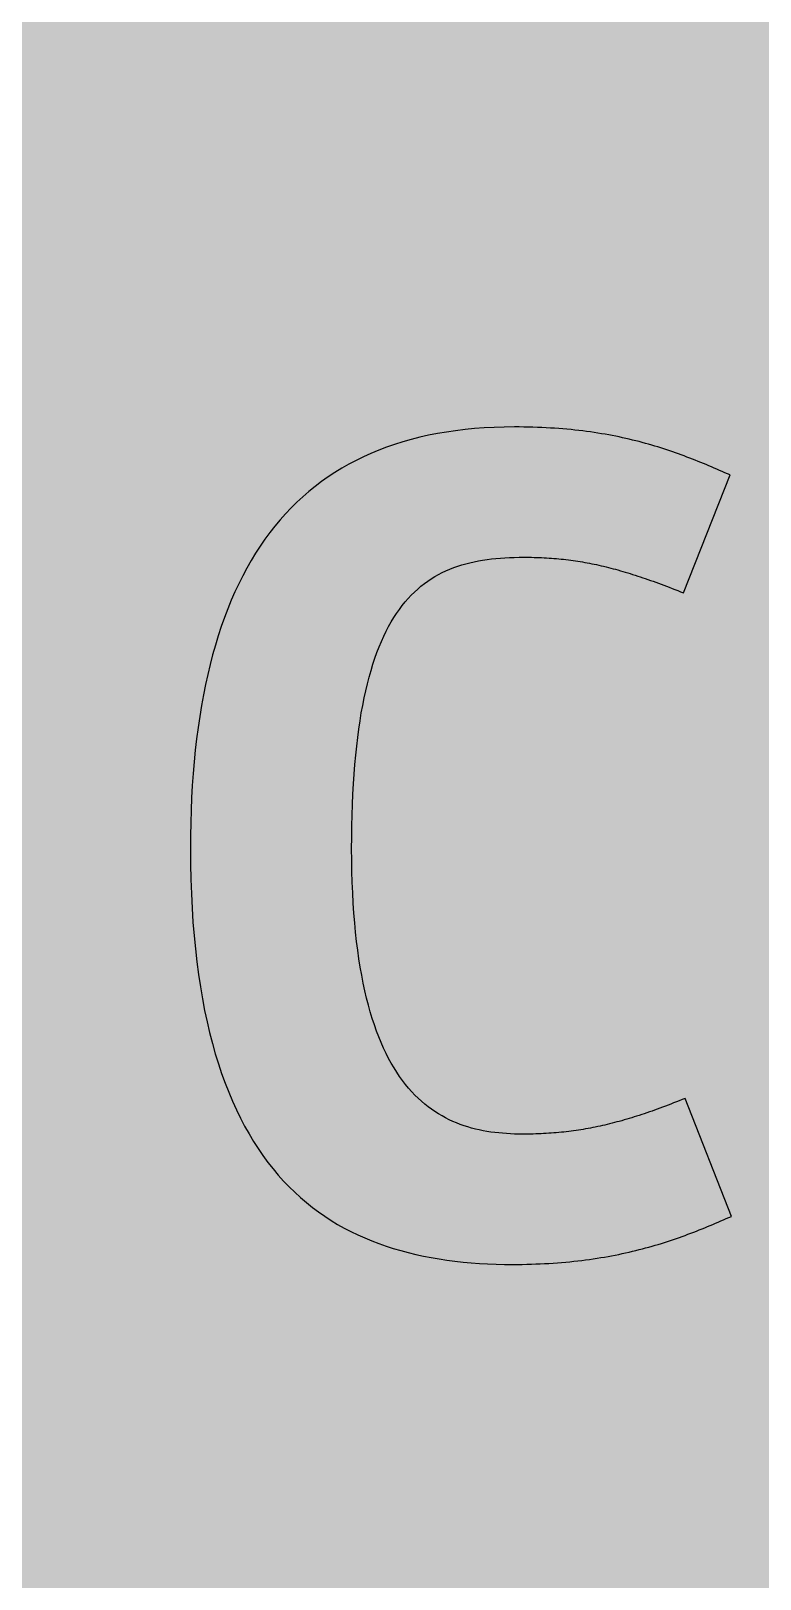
# Model space of a CAD drawing. Header units: millimetres. Extents: x 0 to 318, y 0 to 212.
# Drawn here: x 188.8 to 218.6, y 63.4 to 126.8 of the extents above; entities that cross this region are included whole.
import ezdxf

# ---------------------------------------------------------------- set-up
doc = ezdxf.new("R2010")
doc.units = ezdxf.units.MM

msp = doc.modelspace()

# ---------------------------------------------------------------- hatches: boundary and pattern name
for color, points in [(254, [(14.1633, 0.0536), (13.9878, 0.0533), (13.8125, 0.0559), (13.6373, 0.061), (13.462, 0.0686), (13.2893, 0.0787), (13.114, 0.0914), (12.9413, 0.1041), (12.7686, 0.1219), (12.5959, 0.1397), (12.4231, 0.16), (12.2504, 0.1829), (12.0777, 0.2057), (11.9075, 0.2337), (11.7373, 0.2616), (11.5672, 0.2921), (11.397, 0.3251), (11.2268, 0.3607), (11.0592, 0.3988), (10.8915, 0.4369), (10.7239, 0.4775), (10.5562, 0.5207), (10.3886, 0.5664), (10.2235, 0.6121), (10.0584, 0.6629), (9.8933, 0.7137), (9.7307, 0.7671), (9.5682, 0.8204), (9.4056, 0.8788), (9.2431, 0.9373), (9.083, 0.9982), (8.923, 1.0617), (8.763, 1.1252), (8.6055, 1.1938), (8.4455, 1.2624), (8.2906, 1.331), (8.1331, 1.4046), (7.9781, 1.4783), (7.8232, 1.5545), (7.6708, 1.6332), (7.5184, 1.7145), (7.366, 1.7958), (7.2161, 1.8796), (7.0663, 1.966), (6.919, 2.0523), (6.7716, 2.1438), (6.6243, 2.2352), (6.4795, 2.3266), (6.3348, 2.4232), (6.19, 2.5197), (6.0477, 2.6187), (5.908, 2.7178), (5.7683, 2.8194), (5.6286, 2.9235), (5.4915, 3.0302), (5.3543, 3.1369), (5.2197, 3.2461), (5.0851, 3.3579), (4.953, 3.4722), (4.8209, 3.5865), (4.6914, 3.7033), (4.5644, 3.8202), (4.4348, 3.9395), (4.3104, 4.0615), (4.1859, 4.1859), (4.0615, 4.3104), (3.9395, 4.4348), (3.8202, 4.5618), (3.7033, 4.6914), (3.5865, 4.8209), (3.4722, 4.953), (3.3579, 5.0851), (3.2487, 5.2197), (3.1369, 5.3543), (3.0302, 5.4915), (2.9235, 5.6286), (2.8194, 5.7683), (2.7178, 5.908), (2.6187, 6.0477), (2.5197, 6.19), (2.4232, 6.3348), (2.3266, 6.477), (2.2352, 6.6243), (2.1438, 6.7691), (2.0523, 6.9164), (1.966, 7.0663), (1.8796, 7.2161), (1.7958, 7.366), (1.7145, 7.5184), (1.6332, 7.6708), (1.5545, 7.8232), (1.4783, 7.9781), (1.4046, 8.1331), (1.331, 8.2906), (1.2598, 8.4455), (1.1913, 8.603), (1.1252, 8.763), (1.0592, 8.923), (0.9982, 9.083), (0.9373, 9.2431), (0.8763, 9.4056), (0.8204, 9.5682), (0.7645, 9.7307), (0.7112, 9.8933), (0.6604, 10.0584), (0.6121, 10.2235), (0.5639, 10.3911), (0.5207, 10.5562), (0.4775, 10.7239), (0.4343, 10.8915), (0.3962, 11.0592), (0.3607, 11.2268), (0.3251, 11.397), (0.2921, 11.5672), (0.2616, 11.7373), (0.2311, 11.9075), (0.2057, 12.0802), (0.1803, 12.2504), (0.1575, 12.4231), (0.1372, 12.5959), (0.1194, 12.7686), (0.1041, 12.9413), (0.0889, 13.1166), (0.0787, 13.2893), (0.0686, 13.4645), (0.061, 13.6373), (0.0559, 13.8125), (0.0508, 13.9878), (0.0508, 14.163), (0.0522, 197.6092), (0.0508, 197.7822), (0.0559, 197.9574), (0.061, 198.1327), (0.0686, 198.308), (0.0787, 198.4807), (0.0889, 198.6559), (0.1041, 198.8287), (0.1194, 199.0014), (0.1372, 199.1741), (0.1575, 199.3468), (0.1803, 199.5195), (0.2057, 199.6923), (0.2311, 199.8624), (0.2616, 200.0326), (0.2921, 200.2028), (0.3251, 200.373), (0.3607, 200.5432), (0.3962, 200.7108), (0.4343, 200.8784), (0.4775, 201.0461), (0.5207, 201.2137), (0.5639, 201.3814), (0.6121, 201.5465), (0.6604, 201.7116), (0.7112, 201.8767), (0.7645, 202.0392), (0.8204, 202.2018), (0.8763, 202.3643), (0.9373, 202.5269), (0.9982, 202.6869), (1.0592, 202.8469), (1.1252, 203.007), (1.1913, 203.1644), (1.2598, 203.3245), (1.331, 203.4794), (1.4046, 203.6369), (1.4783, 203.7918), (1.5545, 203.9468), (1.6332, 204.0992), (1.7145, 204.2516), (1.7958, 204.404), (1.8796, 204.5538), (1.966, 204.7037), (2.0523, 204.851), (2.1438, 204.9983), (2.2352, 205.1456), (2.3266, 205.2904), (2.4232, 205.4352), (2.5197, 205.58), (2.6187, 205.7222), (2.7178, 205.8619), (2.8194, 206.0016), (2.9235, 206.1413), (3.0302, 206.2785), (3.1369, 206.4156), (3.2487, 206.5503), (3.3579, 206.6849), (3.4722, 206.817), (3.5865, 206.949), (3.7033, 207.0786), (3.8202, 207.2056), (3.9395, 207.3351), (4.0615, 207.4596), (4.1859, 207.584), (4.3104, 207.7085), (4.4348, 207.8304), (4.5644, 207.9498), (4.6914, 208.0666), (4.8209, 208.1835), (4.953, 208.2978), (5.0851, 208.4121), (5.2197, 208.5213), (5.3543, 208.6331), (5.4915, 208.7397), (5.6286, 208.8464), (5.7683, 208.9506), (5.908, 209.0522), (6.0477, 209.1512), (6.19, 209.2503), (6.3348, 209.3468), (6.4795, 209.4433), (6.6243, 209.5348), (6.7716, 209.6262), (6.919, 209.7176), (7.0663, 209.804), (7.2161, 209.8904), (7.366, 209.9742), (7.5184, 210.0555), (7.6708, 210.1367), (7.8232, 210.2155), (7.9781, 210.2917), (8.1331, 210.3653), (8.2906, 210.439), (8.4455, 210.5101), (8.6055, 210.5787), (8.763, 210.6447), (8.923, 210.7108), (9.083, 210.7717), (9.2431, 210.8327), (9.4056, 210.8937), (9.5682, 210.9495), (9.7307, 211.0054), (9.8933, 211.0588), (10.0584, 211.1096), (10.2235, 211.1578), (10.3886, 211.2061), (10.5562, 211.2493), (10.7239, 211.2924), (10.8915, 211.3356), (11.0592, 211.3737), (11.2268, 211.4093), (11.397, 211.4448), (11.5672, 211.4779), (11.7373, 211.5083), (11.9075, 211.5388), (12.0777, 211.5642), (12.2504, 211.5896), (12.4231, 211.6125), (12.5959, 211.6328), (12.7686, 211.6506), (12.9413, 211.6658), (13.114, 211.6811), (13.2893, 211.6912), (13.462, 211.7014), (13.6373, 211.709), (13.8125, 211.7141), (13.9878, 211.7192), (14.163, 211.7192), (303.4411, 211.7203), (303.6164, 211.7192), (303.7891, 211.7141), (303.9643, 211.709), (304.1396, 211.7014), (304.3149, 211.6912), (304.4876, 211.6811), (304.6603, 211.6658), (304.8356, 211.6506), (305.0083, 211.6328), (305.181, 211.6125), (305.3512, 211.5896), (305.5239, 211.5642), (305.6941, 211.5388), (305.8668, 211.5083), (306.037, 211.4779), (306.2072, 211.4448), (306.3748, 211.4093), (306.545, 211.3737), (306.7126, 211.3356), (306.8803, 211.2924), (307.0479, 211.2493), (307.213, 211.2061), (307.3781, 211.1578), (307.5432, 211.1096), (307.7083, 211.0588), (307.8734, 211.0054), (308.036, 210.9495), (308.1985, 210.8937), (308.3611, 210.8327), (308.5211, 210.7717), (308.6811, 210.7108), (308.8411, 210.6447), (308.9986, 210.5787), (309.1561, 210.5101), (309.3136, 210.439), (309.4711, 210.3653), (309.626, 210.2917), (309.7784, 210.2155), (309.9333, 210.1367), (310.0857, 210.0555), (310.2381, 209.9742), (310.388, 209.8904), (310.5379, 209.804), (310.6852, 209.7176), (310.8325, 209.6262), (310.9798, 209.5348), (311.1246, 209.4433), (311.2694, 209.3468), (311.4116, 209.2503), (311.5539, 209.1512), (311.6961, 209.0522), (311.8358, 208.9506), (311.9755, 208.8464), (312.1127, 208.7397), (312.2473, 208.6331), (312.3844, 208.5213), (312.5165, 208.4121), (312.6511, 208.2978), (312.7807, 208.1835), (312.9128, 208.0666), (313.0398, 207.9498), (313.1668, 207.8304), (313.2938, 207.7085), (313.4182, 207.584), (313.5427, 207.4596), (313.6621, 207.3351), (313.784, 207.2056), (313.9008, 207.0786), (314.0177, 206.949), (314.132, 206.817), (314.2463, 206.6849), (314.3555, 206.5503), (314.4647, 206.4156), (314.5739, 206.2785), (314.6781, 206.1413), (314.7822, 206.0016), (314.8863, 205.8619), (314.9854, 205.7222), (315.0845, 205.58), (315.181, 205.4352), (315.275, 205.2904), (315.3689, 205.1456), (315.4604, 204.9983), (315.5493, 204.851), (315.6382, 204.7037), (315.7245, 204.5538), (315.8084, 204.404), (315.8896, 204.2516), (315.9684, 204.0992), (316.0471, 203.9468), (316.1233, 203.7918), (316.1995, 203.6369), (316.2706, 203.4794), (316.3418, 203.3245), (316.4103, 203.1644), (316.4764, 203.007), (316.5424, 202.8469), (316.6059, 202.6869), (316.6669, 202.5269), (316.7253, 202.3643), (316.7812, 202.2018), (316.8371, 202.0392), (316.8904, 201.8767), (316.9412, 201.7116), (316.9895, 201.5465), (317.0377, 201.3814), (317.0834, 201.2137), (317.1266, 201.0461), (317.1673, 200.8784), (317.2054, 200.7108), (317.2435, 200.5432), (317.2765, 200.373), (317.3095, 200.2028), (317.34, 200.0326), (317.3705, 199.8624), (317.3959, 199.6923), (317.4213, 199.5195), (317.4441, 199.3468), (317.4644, 199.1741), (317.4822, 199.0014), (317.4975, 198.8287), (317.5127, 198.6559), (317.5229, 198.4807), (317.533, 198.308), (317.5406, 198.1327), (317.5457, 197.9574), (317.5508, 197.7822), (317.5508, 197.6069), (317.5522, 14.1647), (317.5508, 13.9878), (317.5457, 13.8125), (317.5406, 13.6373), (317.533, 13.4645), (317.5229, 13.2893), (317.5127, 13.1166), (317.4975, 12.9413), (317.4822, 12.7686), (317.4644, 12.5959), (317.4441, 12.4231), (317.4213, 12.2504), (317.3959, 12.0802), (317.3705, 11.9075), (317.34, 11.7373), (317.3095, 11.5672), (317.2765, 11.397), (317.2435, 11.2268), (317.2054, 11.0592), (317.1673, 10.8915), (317.1266, 10.7239), (317.0834, 10.5562), (317.0377, 10.3911), (316.9895, 10.2235), (316.9412, 10.0584), (316.8904, 9.8933), (316.8371, 9.7307), (316.7812, 9.5682), (316.7253, 9.4056), (316.6669, 9.2431), (316.6059, 9.083), (316.5424, 8.923), (316.4764, 8.763), (316.4103, 8.603), (316.3418, 8.4455), (316.2706, 8.2906), (316.1995, 8.1331), (316.1233, 7.9781), (316.0471, 7.8232), (315.9684, 7.6708), (315.8896, 7.5184), (315.8084, 7.366), (315.7245, 7.2161), (315.6382, 7.0663), (315.5493, 6.9164), (315.4604, 6.7691), (315.3689, 6.6243), (315.275, 6.477), (315.181, 6.3348), (315.0845, 6.19), (314.9854, 6.0477), (314.8863, 5.908), (314.7822, 5.7683), (314.6781, 5.6286), (314.5739, 5.4915), (314.4647, 5.3543), (314.3555, 5.2197), (314.2463, 5.0851), (314.132, 4.953), (314.0177, 4.8209), (313.9008, 4.6914), (313.784, 4.5618), (313.6621, 4.4348), (313.5427, 4.3104), (313.4182, 4.1859), (313.2938, 4.0615), (313.1668, 3.9395), (313.0398, 3.8202), (312.9128, 3.7033), (312.7807, 3.5865), (312.6511, 3.4722), (312.5165, 3.3579), (312.3844, 3.2461), (312.2473, 3.1369), (312.1127, 3.0302), (311.9755, 2.9235), (311.8358, 2.8194), (311.6961, 2.7178), (311.5539, 2.6187), (311.4116, 2.5197), (311.2694, 2.4232), (311.1246, 2.3266), (310.9798, 2.2352), (310.8325, 2.1438), (310.6852, 2.0523), (310.5379, 1.966), (310.388, 1.8796), (310.2381, 1.7958), (310.0857, 1.7145), (309.9333, 1.6332), (309.7784, 1.5545), (309.626, 1.4783), (309.4711, 1.4046), (309.3136, 1.331), (309.1561, 1.2624), (308.9986, 1.1938), (308.8411, 1.1252), (308.6811, 1.0617), (308.5211, 0.9982), (308.3611, 0.9373), (308.1985, 0.8788), (308.036, 0.8204), (307.8734, 0.7671), (307.7083, 0.7137), (307.5432, 0.6629), (307.3781, 0.6121), (307.213, 0.5664), (307.0479, 0.5207), (306.8803, 0.4775), (306.7126, 0.4369), (306.545, 0.3988), (306.3748, 0.3607), (306.2072, 0.3251), (306.037, 0.2921), (305.8668, 0.2616), (305.6941, 0.2337), (305.5239, 0.2057), (305.3512, 0.1829), (305.181, 0.16), (305.0083, 0.1397), (304.8356, 0.1219), (304.6603, 0.1041), (304.4876, 0.0914), (304.3149, 0.0787), (304.1396, 0.0686), (303.9643, 0.061), (303.7891, 0.0559), (303.6164, 0.0533), (303.4411, 0.0533)]), (144, [(14.1633, 5.3453), (13.9344, 5.3467), (13.7084, 5.3543), (13.4849, 5.3696), (13.2613, 5.3899), (13.0378, 5.4153), (12.8194, 5.4458), (12.6009, 5.4813), (12.385, 5.522), (12.1717, 5.5702), (11.9583, 5.621), (11.7475, 5.6794), (11.5392, 5.7404), (11.3335, 5.8064), (11.1303, 5.8801), (10.9296, 5.9563), (10.729, 6.0376), (10.5334, 6.1239), (10.3378, 6.2128), (10.1473, 6.3094), (9.9593, 6.4084), (9.7714, 6.5126), (9.5885, 6.6218), (9.4082, 6.7335), (9.2304, 6.8504), (9.0576, 6.9698), (8.8849, 7.0968), (8.7173, 7.2238), (8.5522, 7.3584), (8.3896, 7.4955), (8.2321, 7.6352), (8.0772, 7.78), (7.9273, 7.9273), (7.7775, 8.0772), (7.6352, 8.2321), (7.493, 8.3922), (7.3558, 8.5522), (7.2238, 8.7173), (7.0942, 8.8875), (6.9698, 9.0576), (6.8504, 9.2329), (6.7335, 9.4107), (6.6192, 9.591), (6.5126, 9.7739), (6.4084, 9.9593), (6.3068, 10.1473), (6.2128, 10.3403), (6.1214, 10.5334), (6.035, 10.7315), (5.9538, 10.9296), (5.8776, 11.1303), (5.8064, 11.3335), (5.7404, 11.5418), (5.6769, 11.75), (5.621, 11.9583), (5.5677, 12.1717), (5.522, 12.385), (5.4813, 12.6009), (5.4432, 12.8194), (5.4127, 13.0404), (5.3873, 13.2613), (5.3696, 13.4849), (5.3543, 13.7084), (5.3467, 13.937), (5.3416, 14.163), (5.3439, 197.6092), (5.3467, 197.8355), (5.3543, 198.0616), (5.3696, 198.2851), (5.3873, 198.5086), (5.4127, 198.7321), (5.4432, 198.9506), (5.4813, 199.169), (5.522, 199.3849), (5.5677, 199.5983), (5.621, 199.8116), (5.6769, 200.0225), (5.7404, 200.2307), (5.8064, 200.4365), (5.8776, 200.6397), (5.9538, 200.8403), (6.035, 201.041), (6.1214, 201.2366), (6.2128, 201.4322), (6.3068, 201.6227), (6.4084, 201.8106), (6.5126, 201.9986), (6.6192, 202.1815), (6.7335, 202.3618), (6.8504, 202.5396), (6.9698, 202.7123), (7.0942, 202.885), (7.2238, 203.0527), (7.3558, 203.2178), (7.493, 203.3803), (7.6352, 203.5378), (7.7775, 203.6928), (7.9273, 203.8426), (8.0772, 203.9925), (8.2321, 204.1347), (8.3896, 204.277), (8.5522, 204.4141), (8.7173, 204.5462), (8.8849, 204.6757), (9.0576, 204.8002), (9.2304, 204.9196), (9.4082, 205.0364), (9.5885, 205.1507), (9.7714, 205.2574), (9.9593, 205.3615), (10.1473, 205.4631), (10.3378, 205.5571), (10.5334, 205.6486), (10.729, 205.7349), (10.9296, 205.8162), (11.1303, 205.8924), (11.3335, 205.9635), (11.5392, 206.0296), (11.7475, 206.0931), (11.9583, 206.1489), (12.1717, 206.2023), (12.385, 206.248), (12.6009, 206.2886), (12.8194, 206.3267), (13.0378, 206.3572), (13.2613, 206.3826), (13.4849, 206.4004), (13.7084, 206.4156), (13.9344, 206.4233), (14.163, 206.4283), (303.4411, 206.4286), (303.6672, 206.4233), (303.8932, 206.4156), (304.1193, 206.4004), (304.3428, 206.3826), (304.5638, 206.3572), (304.7822, 206.3267), (305.0007, 206.2886), (305.2166, 206.248), (305.4325, 206.2023), (305.6433, 206.1489), (305.8541, 206.0931), (306.0624, 206.0296), (306.2681, 205.9635), (306.4713, 205.8924), (306.6745, 205.8162), (306.8726, 205.7349), (307.0708, 205.6486), (307.2638, 205.5571), (307.4543, 205.4631), (307.6448, 205.3615), (307.8302, 205.2574), (308.0131, 205.1507), (308.1934, 205.0364), (308.3712, 204.9196), (308.5465, 204.8002), (308.7167, 204.6757), (308.8843, 204.5462), (309.0494, 204.4141), (309.212, 204.277), (309.3695, 204.1347), (309.5244, 203.9925), (309.6768, 203.8426), (309.8241, 203.6928), (309.9689, 203.5378), (310.1086, 203.3803), (310.2458, 203.2178), (310.3778, 203.0527), (310.5074, 202.885), (310.6318, 202.7123), (310.7538, 202.5396), (310.8706, 202.3618), (310.9824, 202.1815), (311.0916, 201.9986), (311.1957, 201.8106), (311.2948, 201.6227), (311.3888, 201.4322), (311.4802, 201.2366), (311.5666, 201.041), (311.6478, 200.8403), (311.724, 200.6397), (311.7952, 200.4365), (311.8637, 200.2307), (311.9247, 200.0225), (311.9806, 199.8116), (312.0339, 199.5983), (312.0796, 199.3849), (312.1203, 199.169), (312.1584, 198.9506), (312.1889, 198.7321), (312.2143, 198.5086), (312.2346, 198.2851), (312.2473, 198.0616), (312.2574, 197.8355), (312.26, 197.6069), (312.2605, 14.1647), (312.2574, 13.937), (312.2473, 13.7084), (312.2346, 13.4849), (312.2143, 13.2613), (312.1889, 13.0404), (312.1584, 12.8194), (312.1203, 12.6009), (312.0796, 12.385), (312.0339, 12.1717), (311.9806, 11.9583), (311.9247, 11.75), (311.8637, 11.5418), (311.7952, 11.3335), (311.724, 11.1303), (311.6478, 10.9296), (311.5666, 10.7315), (311.4802, 10.5334), (311.3888, 10.3403), (311.2948, 10.1473), (311.1957, 9.9593), (311.0916, 9.7739), (310.9824, 9.591), (310.8706, 9.4107), (310.7538, 9.2329), (310.6318, 9.0576), (310.5074, 8.8875), (310.3778, 8.7173), (310.2458, 8.5522), (310.1086, 8.3922), (309.9689, 8.2321), (309.8241, 8.0772), (309.6768, 7.9273), (309.5244, 7.78), (309.3695, 7.6352), (309.212, 7.4955), (309.0494, 7.3584), (308.8843, 7.2238), (308.7167, 7.0968), (308.5465, 6.9698), (308.3712, 6.8504), (308.1934, 6.7335), (308.0131, 6.6218), (307.8302, 6.5126), (307.6448, 6.4084), (307.4543, 6.3094), (307.2638, 6.2128), (307.0708, 6.1239), (306.8726, 6.0376), (306.6745, 5.9563), (306.4713, 5.8801), (306.2681, 5.8064), (306.0624, 5.7404), (305.8541, 5.6794), (305.6433, 5.621), (305.4325, 5.5702), (305.2166, 5.522), (305.0007, 5.4813), (304.7822, 5.4458), (304.5638, 5.4153), (304.3428, 5.3899), (304.1193, 5.3696), (303.8932, 5.3543), (303.6672, 5.3467), (303.4411, 5.3442)]), (254, [(208.9051, 81.6582), (208.7423, 81.6585), (208.5823, 81.661), (208.4222, 81.6686), (208.2597, 81.6762), (208.0997, 81.6889), (207.9396, 81.7042), (207.7796, 81.722), (207.6196, 81.7423), (207.4596, 81.7677), (207.3021, 81.7956), (207.1421, 81.8286), (206.9846, 81.8642), (206.8297, 81.9048), (206.6722, 81.9506), (206.5198, 81.9988), (206.3648, 82.0547), (206.2124, 82.1131), (206.0626, 82.1766), (205.9127, 82.2452), (205.7629, 82.3214), (205.6181, 82.4001), (205.4708, 82.4865), (205.3285, 82.5779), (205.1863, 82.6745), (205.0466, 82.7786), (204.9094, 82.8878), (204.7723, 83.0047), (204.6376, 83.1266), (204.5056, 83.2561), (204.376, 83.3933), (204.249, 83.5381), (204.1246, 83.6879), (204.0026, 83.8479), (203.8833, 84.013), (203.7664, 84.1883), (203.6521, 84.3686), (203.5404, 84.5591), (203.4311, 84.7573), (203.327, 84.963), (203.2254, 85.1789), (203.1263, 85.4024), (203.0298, 85.6361), (202.9358, 85.8774), (202.8469, 86.1289), (202.7631, 86.3879), (202.6793, 86.6597), (202.6031, 86.9391), (202.5269, 87.2287), (202.4558, 87.5284), (202.3897, 87.8383), (202.3288, 88.1583), (202.2704, 88.4885), (202.2145, 88.8314), (202.1637, 89.1819), (202.118, 89.5477), (202.0773, 89.9211), (202.0418, 90.3072), (202.0087, 90.7034), (201.9808, 91.1123), (201.9605, 91.534), (201.9427, 91.9683), (201.93, 92.4128), (201.9198, 92.87), (201.9173, 93.3399), (201.9198, 93.8124), (201.9275, 94.2746), (201.9376, 94.7217), (201.9529, 95.1586), (201.9706, 95.5827), (201.9935, 95.9968), (202.0189, 96.3981), (202.0494, 96.7892), (202.0849, 97.1677), (202.123, 97.536), (202.1637, 97.8916), (202.2094, 98.237), (202.2602, 98.5749), (202.3135, 98.9), (202.3694, 99.2124), (202.4304, 99.5172), (202.4939, 99.8118), (202.5625, 100.0989), (202.6336, 100.3732), (202.7098, 100.6399), (202.7885, 100.8964), (202.8698, 101.1428), (202.9536, 101.3816), (203.0425, 101.6102), (203.1365, 101.8311), (203.2305, 102.042), (203.3295, 102.2452), (203.4311, 102.4407), (203.5378, 102.6287), (203.6445, 102.8065), (203.7563, 102.9792), (203.8706, 103.1418), (203.9874, 103.2993), (204.1093, 103.4491), (204.2338, 103.5888), (204.3582, 103.7234), (204.4878, 103.853), (204.6224, 103.9724), (204.757, 104.0892), (204.8942, 104.1959), (205.0364, 104.2975), (205.1787, 104.394), (205.326, 104.4829), (205.4758, 104.5693), (205.6257, 104.648), (205.7806, 104.7191), (205.9381, 104.7877), (206.0981, 104.8512), (206.2607, 104.9071), (206.4233, 104.9604), (206.5909, 105.0087), (206.7611, 105.0519), (206.9313, 105.0925), (207.1065, 105.1255), (207.2818, 105.156), (207.4621, 105.1839), (207.6425, 105.2068), (207.8253, 105.2271), (208.0108, 105.2424), (208.1962, 105.2551), (208.3867, 105.2652), (208.5772, 105.2728), (208.7728, 105.2754), (208.9683, 105.2779), (209.075, 105.2779), (209.1792, 105.2754), (209.2858, 105.2754), (209.39, 105.2728), (209.4941, 105.2703), (209.5957, 105.2652), (209.6973, 105.2627), (209.7989, 105.2576), (209.9005, 105.25), (210.0021, 105.2449), (210.1012, 105.2373), (210.2028, 105.2297), (210.3018, 105.222), (210.3984, 105.2119), (210.4974, 105.2043), (210.5965, 105.1916), (210.693, 105.1814), (210.7921, 105.1687), (210.8886, 105.156), (210.9851, 105.1433), (211.0816, 105.1306), (211.1781, 105.1154), (211.2747, 105.1001), (211.3712, 105.0849), (211.4677, 105.0671), (211.5642, 105.0493), (211.6607, 105.0315), (211.7547, 105.0112), (211.8512, 104.9934), (211.9478, 104.9731), (212.0443, 104.9503), (212.1408, 104.9299), (212.2373, 104.9071), (212.3364, 104.8817), (212.4329, 104.8588), (212.5294, 104.8334), (212.6285, 104.808), (212.7275, 104.7826), (212.8241, 104.7547), (212.9231, 104.7267), (213.0247, 104.6988), (213.1238, 104.6683), (213.2254, 104.6378), (213.3244, 104.6074), (213.426, 104.5743), (213.5302, 104.5413), (213.6318, 104.5083), (213.7359, 104.4753), (213.8401, 104.4397), (213.9442, 104.4042), (214.0509, 104.3686), (214.1576, 104.3305), (214.2642, 104.2924), (214.3709, 104.2543), (214.4801, 104.2137), (214.5919, 104.173), (214.7011, 104.1324), (214.8129, 104.0892), (214.9272, 104.046), (215.0415, 104.0028), (215.1558, 103.9571), (215.2726, 103.9114), (215.3895, 103.8657), (215.5063, 103.8174), (217.4131, 108.6457), (217.3046, 108.6917), (217.1979, 108.7399), (217.0887, 108.7857), (216.982, 108.8339), (216.8728, 108.8796), (216.7636, 108.9279), (216.6544, 108.9736), (216.5452, 109.0193), (216.4359, 109.0676), (216.3242, 109.1133), (216.215, 109.159), (216.1032, 109.2022), (215.9889, 109.2479), (215.8771, 109.2937), (215.7628, 109.3368), (215.6485, 109.38), (215.5342, 109.4232), (215.4174, 109.4664), (215.3006, 109.5096), (215.1837, 109.5502), (215.0643, 109.5934), (214.945, 109.634), (214.8256, 109.6747), (214.7037, 109.7128), (214.5792, 109.7534), (214.4573, 109.7915), (214.3328, 109.8296), (214.2058, 109.8677), (214.0788, 109.9033), (213.9493, 109.9388), (213.8197, 109.9744), (213.6902, 110.0099), (213.5556, 110.043), (213.4235, 110.076), (213.2889, 110.109), (213.1517, 110.1395), (213.012, 110.17), (212.8723, 110.2004), (212.7326, 110.2284), (212.5904, 110.2563), (212.4456, 110.2843), (212.2983, 110.3097), (212.151, 110.3351), (212.0011, 110.3605), (211.8487, 110.3833), (211.6963, 110.4062), (211.5414, 110.4265), (211.3839, 110.4468), (211.2264, 110.4671), (211.0638, 110.4849), (210.9013, 110.5027), (210.7362, 110.5179), (210.5711, 110.5332), (210.4009, 110.5459), (210.2307, 110.5586), (210.0555, 110.5687), (209.8802, 110.5789), (209.7024, 110.5891), (209.5221, 110.5941), (209.3392, 110.6018), (209.1538, 110.6068), (208.9683, 110.6094), (208.7778, 110.6119), (208.5848, 110.6119), (208.1657, 110.6068), (207.7542, 110.5941), (207.3478, 110.5738), (206.9516, 110.5433), (206.5604, 110.5052), (206.1743, 110.4595), (205.7984, 110.4036), (205.4276, 110.3427), (205.0618, 110.269), (204.7062, 110.1903), (204.3557, 110.1014), (204.0128, 110.0023), (203.675, 109.8982), (203.3473, 109.7839), (203.0247, 109.662), (202.7072, 109.5299), (202.3999, 109.3902), (202.0976, 109.2429), (201.8005, 109.0854), (201.5109, 108.9203), (201.229, 108.7476), (200.9546, 108.5672), (200.6854, 108.3767), (200.4238, 108.1786), (200.1698, 107.9703), (199.9209, 107.7544), (199.677, 107.5309), (199.4433, 107.2998), (199.2147, 107.0585), (198.9912, 106.8095), (198.7779, 106.553), (198.567, 106.2863), (198.3664, 106.012), (198.1708, 105.73), (197.9828, 105.4379), (197.8, 105.1382), (197.6247, 104.8309), (197.4545, 104.5134), (197.292, 104.1883), (197.1345, 103.8555), (196.9846, 103.5152), (196.8424, 103.1646), (196.7052, 102.8065), (196.5757, 102.4382), (196.4512, 102.0648), (196.3344, 101.6813), (196.2226, 101.2876), (196.1185, 100.8888), (196.022, 100.4799), (195.9305, 100.0608), (195.8442, 99.6366), (195.7654, 99.2022), (195.6943, 98.7603), (195.6283, 98.3082), (195.5673, 97.8484), (195.514, 97.3811), (195.4657, 96.9061), (195.4251, 96.4209), (195.392, 95.9282), (195.3641, 95.4278), (195.3412, 94.9198), (195.326, 94.4016), (195.3158, 93.8733), (195.3133, 93.3399), (195.3184, 92.71), (195.3311, 92.0953), (195.3514, 91.4959), (195.3793, 90.9091), (195.4174, 90.3376), (195.4632, 89.7814), (195.5165, 89.2378), (195.5775, 88.707), (195.646, 88.1913), (195.7222, 87.6884), (195.8035, 87.1982), (195.895, 86.7232), (195.994, 86.2609), (196.1007, 85.8114), (196.2125, 85.3719), (196.3318, 84.9478), (196.4588, 84.5363), (196.5935, 84.135), (196.7332, 83.7489), (196.8805, 83.3704), (197.0354, 83.0072), (197.1954, 82.6541), (197.3605, 82.3138), (197.5333, 81.9836), (197.7136, 81.6661), (197.899, 81.3587), (198.0895, 81.0616), (198.2851, 80.7745), (198.4883, 80.5002), (198.6966, 80.2335), (198.9125, 79.9795), (199.1309, 79.7357), (199.357, 79.502), (199.5881, 79.2759), (199.8243, 79.06), (200.0656, 78.8543), (200.3095, 78.6587), (200.5609, 78.4708), (200.8175, 78.293), (201.0791, 78.1228), (201.3433, 77.9628), (201.6125, 77.8104), (201.8868, 77.6681), (202.1662, 77.5335), (202.4507, 77.404), (202.7377, 77.2871), (203.0298, 77.1754), (203.3245, 77.0712), (203.6242, 76.9747), (203.9264, 76.8858), (204.2338, 76.8045), (204.5437, 76.7283), (204.8586, 76.6597), (205.1761, 76.5988), (205.4962, 76.5454), (205.8213, 76.4972), (206.1489, 76.454), (206.4791, 76.4184), (206.8119, 76.388), (207.1497, 76.3651), (207.4875, 76.3448), (207.8304, 76.3321), (208.1759, 76.3245), (208.5213, 76.3219), (208.7143, 76.3245), (208.9048, 76.3245), (209.0928, 76.3295), (209.2782, 76.3346), (209.4611, 76.3397), (209.6414, 76.3473), (209.8218, 76.3549), (209.997, 76.3651), (210.1723, 76.3778), (210.345, 76.388), (210.5152, 76.4032), (210.6854, 76.4159), (210.853, 76.4337), (211.0156, 76.4489), (211.1807, 76.4692), (211.3407, 76.487), (211.5007, 76.5073), (211.6582, 76.5277), (211.8131, 76.5505), (211.9681, 76.5734), (212.1205, 76.5988), (212.2703, 76.6242), (212.4177, 76.6496), (212.565, 76.6775), (212.7123, 76.7055), (212.8571, 76.7334), (212.9993, 76.7639), (213.139, 76.7944), (213.2787, 76.8274), (213.4184, 76.8579), (213.553, 76.8909), (213.6902, 76.9264), (213.8248, 76.9595), (213.9569, 76.995), (214.0864, 77.0306), (214.2185, 77.0687), (214.3481, 77.1068), (214.4751, 77.1423), (214.6021, 77.183), (214.7265, 77.2211), (214.851, 77.2617), (214.9729, 77.3024), (215.0974, 77.343), (215.2167, 77.3836), (215.3387, 77.4268), (215.458, 77.4675), (215.5749, 77.5106), (215.6917, 77.5538), (215.8086, 77.597), (215.9254, 77.6427), (216.0397, 77.6859), (216.154, 77.7316), (216.2683, 77.7773), (216.3801, 77.8231), (216.4918, 77.8688), (216.6036, 77.9145), (216.7153, 77.9602), (216.8246, 78.0059), (216.9338, 78.0542), (217.043, 78.0999), (217.1522, 78.1482), (217.2614, 78.1964), (217.3681, 78.2422), (217.4748, 78.2904), (215.5719, 83.1176), (215.453, 83.0682), (215.3361, 83.0224), (215.2193, 82.9767), (215.105, 82.9335), (214.9907, 82.8878), (214.8764, 82.8446), (214.7646, 82.804), (214.6529, 82.7608), (214.5436, 82.7202), (214.4344, 82.6821), (214.3252, 82.6414), (214.2185, 82.6033), (214.1118, 82.5678), (214.0052, 82.5297), (213.901, 82.4941), (213.7969, 82.4586), (213.6927, 82.4255), (213.5886, 82.3925), (213.487, 82.3595), (213.3854, 82.329), (213.2838, 82.296), (213.1822, 82.2655), (213.0806, 82.2376), (212.9815, 82.2071), (212.8799, 82.1792), (212.7809, 82.1538), (212.6818, 82.1258), (212.5828, 82.1004), (212.4837, 82.075), (212.3872, 82.0522), (212.2881, 82.0293), (212.1891, 82.0064), (212.09, 81.9836), (211.9935, 81.9633), (211.8944, 81.9429), (211.7979, 81.9226), (211.6988, 81.9023), (211.5998, 81.8845), (211.5007, 81.8667), (211.4042, 81.8515), (211.3051, 81.8337), (211.2061, 81.8185), (211.107, 81.8058), (211.008, 81.7905), (210.9064, 81.7778), (210.8073, 81.7651), (210.7057, 81.7524), (210.6066, 81.7423), (210.505, 81.7321), (210.4034, 81.722), (210.2993, 81.7118), (210.1977, 81.7042), (210.0936, 81.6966), (209.9894, 81.6889), (209.8853, 81.6839), (209.7786, 81.6788), (209.6719, 81.6737), (209.5652, 81.6686), (209.456, 81.6661), (209.3493, 81.661), (209.2376, 81.661), (209.1284, 81.6585), (209.0166, 81.6585), (208.9048, 81.6559)])]:
    msp.add_hatch(color=color).paths.add_polyline_path(points)

# ---------------------------------------------------------------- linework, layer by layer
at = {"color": 254}
msp.add_lwpolyline([(208.9051, 81.6582), (208.7423, 81.6585), (208.5823, 81.661), (208.4222, 81.6686), (208.2597, 81.6762), (208.0997, 81.6889), (207.9396, 81.7042), (207.7796, 81.722), (207.6196, 81.7423), (207.4596, 81.7677), (207.3021, 81.7956), (207.1421, 81.8286), (206.9846, 81.8642), (206.8297, 81.9048), (206.6722, 81.9506), (206.5198, 81.9988), (206.3648, 82.0547), (206.2124, 82.1131), (206.0626, 82.1766), (205.9127, 82.2452), (205.7629, 82.3214), (205.6181, 82.4001), (205.4708, 82.4865), (205.3285, 82.5779), (205.1863, 82.6745), (205.0466, 82.7786), (204.9094, 82.8878), (204.7723, 83.0047), (204.6376, 83.1266), (204.5056, 83.2561), (204.376, 83.3933), (204.249, 83.5381), (204.1246, 83.6879), (204.0026, 83.8479), (203.8833, 84.013), (203.7664, 84.1883), (203.6521, 84.3686), (203.5404, 84.5591), (203.4311, 84.7573), (203.327, 84.963), (203.2254, 85.1789), (203.1263, 85.4024), (203.0298, 85.6361), (202.9358, 85.8774), (202.8469, 86.1289), (202.7631, 86.3879), (202.6793, 86.6597), (202.6031, 86.9391), (202.5269, 87.2287), (202.4558, 87.5284), (202.3897, 87.8383), (202.3288, 88.1583), (202.2704, 88.4885), (202.2145, 88.8314), (202.1637, 89.1819), (202.118, 89.5477), (202.0773, 89.9211), (202.0418, 90.3072), (202.0087, 90.7034), (201.9808, 91.1123), (201.9605, 91.534), (201.9427, 91.9683), (201.93, 92.4128), (201.9198, 92.87), (201.9173, 93.3399), (201.9198, 93.8124), (201.9275, 94.2746), (201.9376, 94.7217), (201.9529, 95.1586), (201.9706, 95.5827), (201.9935, 95.9968), (202.0189, 96.3981), (202.0494, 96.7892), (202.0849, 97.1677), (202.123, 97.536), (202.1637, 97.8916), (202.2094, 98.237), (202.2602, 98.5749), (202.3135, 98.9), (202.3694, 99.2124), (202.4304, 99.5172), (202.4939, 99.8118), (202.5625, 100.0989), (202.6336, 100.3732), (202.7098, 100.6399), (202.7885, 100.8964), (202.8698, 101.1428), (202.9536, 101.3816), (203.0425, 101.6102), (203.1365, 101.8311), (203.2305, 102.042), (203.3295, 102.2452), (203.4311, 102.4407), (203.5378, 102.6287), (203.6445, 102.8065), (203.7563, 102.9792), (203.8706, 103.1418), (203.9874, 103.2993), (204.1093, 103.4491), (204.2338, 103.5888), (204.3582, 103.7234), (204.4878, 103.853), (204.6224, 103.9724), (204.757, 104.0892), (204.8942, 104.1959), (205.0364, 104.2975), (205.1787, 104.394), (205.326, 104.4829), (205.4758, 104.5693), (205.6257, 104.648), (205.7806, 104.7191), (205.9381, 104.7877), (206.0981, 104.8512), (206.2607, 104.9071), (206.4233, 104.9604), (206.5909, 105.0087), (206.7611, 105.0519), (206.9313, 105.0925), (207.1065, 105.1255), (207.2818, 105.156), (207.4621, 105.1839), (207.6425, 105.2068), (207.8253, 105.2271), (208.0108, 105.2424), (208.1962, 105.2551), (208.3867, 105.2652), (208.5772, 105.2728), (208.7728, 105.2754), (208.9683, 105.2779), (209.075, 105.2779), (209.1792, 105.2754), (209.2858, 105.2754), (209.39, 105.2728), (209.4941, 105.2703), (209.5957, 105.2652), (209.6973, 105.2627), (209.7989, 105.2576), (209.9005, 105.25), (210.0021, 105.2449), (210.1012, 105.2373), (210.2028, 105.2297), (210.3018, 105.222), (210.3984, 105.2119), (210.4974, 105.2043), (210.5965, 105.1916), (210.693, 105.1814), (210.7921, 105.1687), (210.8886, 105.156), (210.9851, 105.1433), (211.0816, 105.1306), (211.1781, 105.1154), (211.2747, 105.1001), (211.3712, 105.0849), (211.4677, 105.0671), (211.5642, 105.0493), (211.6607, 105.0315), (211.7547, 105.0112), (211.8512, 104.9934), (211.9478, 104.9731), (212.0443, 104.9503), (212.1408, 104.9299), (212.2373, 104.9071), (212.3364, 104.8817), (212.4329, 104.8588), (212.5294, 104.8334), (212.6285, 104.808), (212.7275, 104.7826), (212.8241, 104.7547), (212.9231, 104.7267), (213.0247, 104.6988), (213.1238, 104.6683), (213.2254, 104.6378), (213.3244, 104.6074), (213.426, 104.5743), (213.5302, 104.5413), (213.6318, 104.5083), (213.7359, 104.4753), (213.8401, 104.4397), (213.9442, 104.4042), (214.0509, 104.3686), (214.1576, 104.3305), (214.2642, 104.2924), (214.3709, 104.2543), (214.4801, 104.2137), (214.5919, 104.173), (214.7011, 104.1324), (214.8129, 104.0892), (214.9272, 104.046), (215.0415, 104.0028), (215.1558, 103.9571), (215.2726, 103.9114), (215.3895, 103.8657), (215.5063, 103.8174), (217.4131, 108.6457), (217.3046, 108.6917), (217.1979, 108.7399), (217.0887, 108.7857), (216.982, 108.8339), (216.8728, 108.8796), (216.7636, 108.9279), (216.6544, 108.9736), (216.5452, 109.0193), (216.4359, 109.0676), (216.3242, 109.1133), (216.215, 109.159), (216.1032, 109.2022), (215.9889, 109.2479), (215.8771, 109.2937), (215.7628, 109.3368), (215.6485, 109.38), (215.5342, 109.4232), (215.4174, 109.4664), (215.3006, 109.5096), (215.1837, 109.5502), (215.0643, 109.5934), (214.945, 109.634), (214.8256, 109.6747), (214.7037, 109.7128), (214.5792, 109.7534), (214.4573, 109.7915), (214.3328, 109.8296), (214.2058, 109.8677), (214.0788, 109.9033), (213.9493, 109.9388), (213.8197, 109.9744), (213.6902, 110.0099), (213.5556, 110.043), (213.4235, 110.076), (213.2889, 110.109), (213.1517, 110.1395), (213.012, 110.17), (212.8723, 110.2004), (212.7326, 110.2284), (212.5904, 110.2563), (212.4456, 110.2843), (212.2983, 110.3097), (212.151, 110.3351), (212.0011, 110.3605), (211.8487, 110.3833), (211.6963, 110.4062), (211.5414, 110.4265), (211.3839, 110.4468), (211.2264, 110.4671), (211.0638, 110.4849), (210.9013, 110.5027), (210.7362, 110.5179), (210.5711, 110.5332), (210.4009, 110.5459), (210.2307, 110.5586), (210.0555, 110.5687), (209.8802, 110.5789), (209.7024, 110.5891), (209.5221, 110.5941), (209.3392, 110.6018), (209.1538, 110.6068), (208.9683, 110.6094), (208.7778, 110.6119), (208.5848, 110.6119), (208.1657, 110.6068), (207.7542, 110.5941), (207.3478, 110.5738), (206.9516, 110.5433), (206.5604, 110.5052), (206.1743, 110.4595), (205.7984, 110.4036), (205.4276, 110.3427), (205.0618, 110.269), (204.7062, 110.1903), (204.3557, 110.1014), (204.0128, 110.0023), (203.675, 109.8982), (203.3473, 109.7839), (203.0247, 109.662), (202.7072, 109.5299), (202.3999, 109.3902), (202.0976, 109.2429), (201.8005, 109.0854), (201.5109, 108.9203), (201.229, 108.7476), (200.9546, 108.5672), (200.6854, 108.3767), (200.4238, 108.1786), (200.1698, 107.9703), (199.9209, 107.7544), (199.677, 107.5309), (199.4433, 107.2998), (199.2147, 107.0585), (198.9912, 106.8095), (198.7779, 106.553), (198.567, 106.2863), (198.3664, 106.012), (198.1708, 105.73), (197.9828, 105.4379), (197.8, 105.1382), (197.6247, 104.8309), (197.4545, 104.5134), (197.292, 104.1883), (197.1345, 103.8555), (196.9846, 103.5152), (196.8424, 103.1646), (196.7052, 102.8065), (196.5757, 102.4382), (196.4512, 102.0648), (196.3344, 101.6813), (196.2226, 101.2876), (196.1185, 100.8888), (196.022, 100.4799), (195.9305, 100.0608), (195.8442, 99.6366), (195.7654, 99.2022), (195.6943, 98.7603), (195.6283, 98.3082), (195.5673, 97.8484), (195.514, 97.3811), (195.4657, 96.9061), (195.4251, 96.4209), (195.392, 95.9282), (195.3641, 95.4278), (195.3412, 94.9198), (195.326, 94.4016), (195.3158, 93.8733), (195.3133, 93.3399), (195.3184, 92.71), (195.3311, 92.0953), (195.3514, 91.4959), (195.3793, 90.9091), (195.4174, 90.3376), (195.4632, 89.7814), (195.5165, 89.2378), (195.5775, 88.707), (195.646, 88.1913), (195.7222, 87.6884), (195.8035, 87.1982), (195.895, 86.7232), (195.994, 86.2609), (196.1007, 85.8114), (196.2125, 85.3719), (196.3318, 84.9478), (196.4588, 84.5363), (196.5935, 84.135), (196.7332, 83.7489), (196.8805, 83.3704), (197.0354, 83.0072), (197.1954, 82.6541), (197.3605, 82.3138), (197.5333, 81.9836), (197.7136, 81.6661), (197.899, 81.3587), (198.0895, 81.0616), (198.2851, 80.7745), (198.4883, 80.5002), (198.6966, 80.2335), (198.9125, 79.9795), (199.1309, 79.7357), (199.357, 79.502), (199.5881, 79.2759), (199.8243, 79.06), (200.0656, 78.8543), (200.3095, 78.6587), (200.5609, 78.4708), (200.8175, 78.293), (201.0791, 78.1228), (201.3433, 77.9628), (201.6125, 77.8104), (201.8868, 77.6681), (202.1662, 77.5335), (202.4507, 77.404), (202.7377, 77.2871), (203.0298, 77.1754), (203.3245, 77.0712), (203.6242, 76.9747), (203.9264, 76.8858), (204.2338, 76.8045), (204.5437, 76.7283), (204.8586, 76.6597), (205.1761, 76.5988), (205.4962, 76.5454), (205.8213, 76.4972), (206.1489, 76.454), (206.4791, 76.4184), (206.8119, 76.388), (207.1497, 76.3651), (207.4875, 76.3448), (207.8304, 76.3321), (208.1759, 76.3245), (208.5213, 76.3219), (208.7143, 76.3245), (208.9048, 76.3245), (209.0928, 76.3295), (209.2782, 76.3346), (209.4611, 76.3397), (209.6414, 76.3473), (209.8218, 76.3549), (209.997, 76.3651), (210.1723, 76.3778), (210.345, 76.388), (210.5152, 76.4032), (210.6854, 76.4159), (210.853, 76.4337), (211.0156, 76.4489), (211.1807, 76.4692), (211.3407, 76.487), (211.5007, 76.5073), (211.6582, 76.5277), (211.8131, 76.5505), (211.9681, 76.5734), (212.1205, 76.5988), (212.2703, 76.6242), (212.4177, 76.6496), (212.565, 76.6775), (212.7123, 76.7055), (212.8571, 76.7334), (212.9993, 76.7639), (213.139, 76.7944), (213.2787, 76.8274), (213.4184, 76.8579), (213.553, 76.8909), (213.6902, 76.9264), (213.8248, 76.9595), (213.9569, 76.995), (214.0864, 77.0306), (214.2185, 77.0687), (214.3481, 77.1068), (214.4751, 77.1423), (214.6021, 77.183), (214.7265, 77.2211), (214.851, 77.2617), (214.9729, 77.3024), (215.0974, 77.343), (215.2167, 77.3836), (215.3387, 77.4268), (215.458, 77.4675), (215.5749, 77.5106), (215.6917, 77.5538), (215.8086, 77.597), (215.9254, 77.6427), (216.0397, 77.6859), (216.154, 77.7316), (216.2683, 77.7773), (216.3801, 77.8231), (216.4918, 77.8688), (216.6036, 77.9145), (216.7153, 77.9602), (216.8246, 78.0059), (216.9338, 78.0542), (217.043, 78.0999), (217.1522, 78.1482), (217.2614, 78.1964), (217.3681, 78.2422), (217.4748, 78.2904), (215.5719, 83.1176), (215.453, 83.0682), (215.3361, 83.0224), (215.2193, 82.9767), (215.105, 82.9335), (214.9907, 82.8878), (214.8764, 82.8446), (214.7646, 82.804), (214.6529, 82.7608), (214.5436, 82.7202), (214.4344, 82.6821), (214.3252, 82.6414), (214.2185, 82.6033), (214.1118, 82.5678), (214.0052, 82.5297), (213.901, 82.4941), (213.7969, 82.4586), (213.6927, 82.4255), (213.5886, 82.3925), (213.487, 82.3595), (213.3854, 82.329), (213.2838, 82.296), (213.1822, 82.2655), (213.0806, 82.2376), (212.9815, 82.2071), (212.8799, 82.1792), (212.7809, 82.1538), (212.6818, 82.1258), (212.5828, 82.1004), (212.4837, 82.075), (212.3872, 82.0522), (212.2881, 82.0293), (212.1891, 82.0064), (212.09, 81.9836), (211.9935, 81.9633), (211.8944, 81.9429), (211.7979, 81.9226), (211.6988, 81.9023), (211.5998, 81.8845), (211.5007, 81.8667), (211.4042, 81.8515), (211.3051, 81.8337), (211.2061, 81.8185), (211.107, 81.8058), (211.008, 81.7905), (210.9064, 81.7778), (210.8073, 81.7651), (210.7057, 81.7524), (210.6066, 81.7423), (210.505, 81.7321), (210.4034, 81.722), (210.2993, 81.7118), (210.1977, 81.7042), (210.0936, 81.6966), (209.9894, 81.6889), (209.8853, 81.6839), (209.7786, 81.6788), (209.6719, 81.6737), (209.5652, 81.6686), (209.456, 81.6661), (209.3493, 81.661), (209.2376, 81.661), (209.1284, 81.6585), (209.0166, 81.6585), (208.9048, 81.6559), (208.9051, 81.6582)], dxfattribs=at)

doc.saveas('drawing.dxf')
